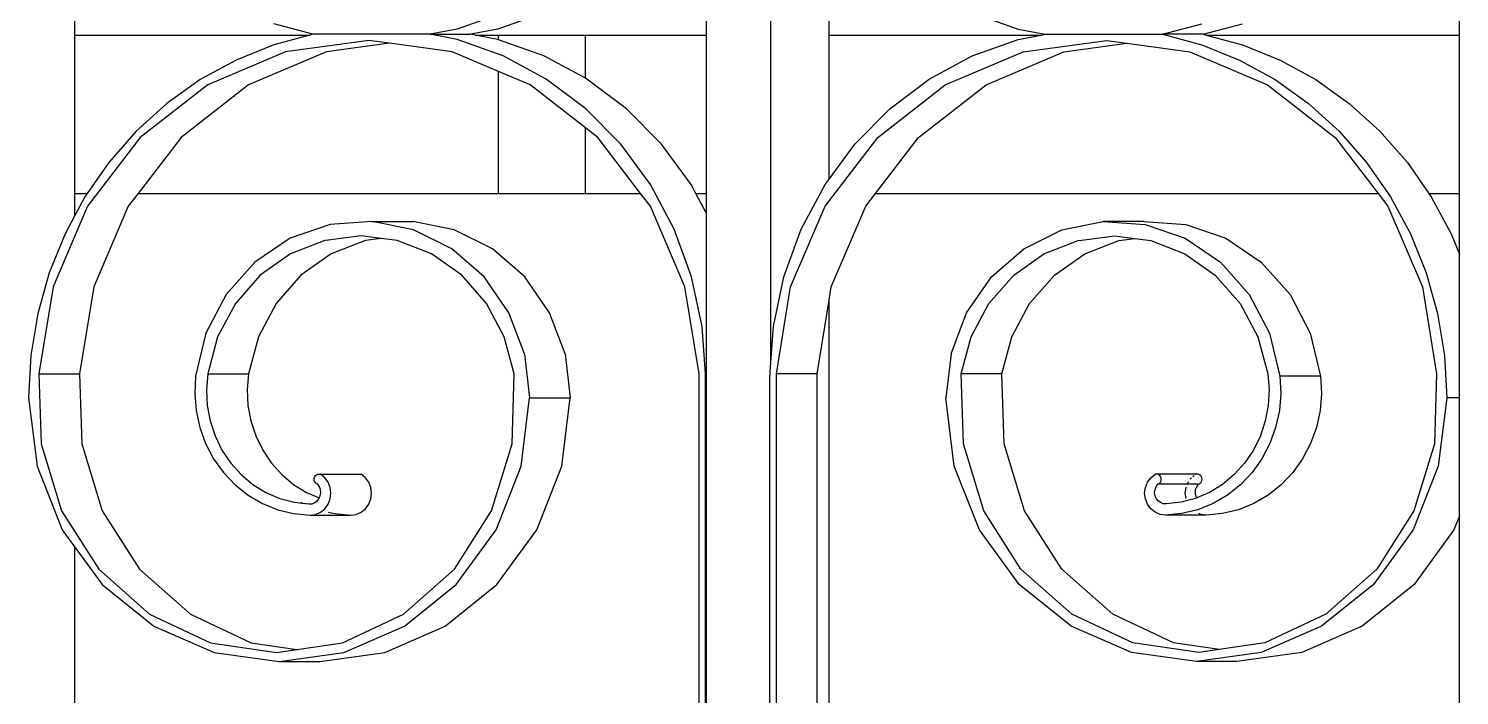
# Model space of a CAD drawing. Header units: millimetres. Extents: x 173236 to 801264, y -94969 to 615039.
# Drawn here: x 498956.1 to 499122.2, y -1992.5 to -1915 of the extents above; entities that cross this region are included whole.
import ezdxf

# ---------------------------------------------------------------- set-up
doc = ezdxf.new("R2010")
doc.units = ezdxf.units.MM
doc.header["$MEASUREMENT"] = 0
doc.layers.add('VOX-A-WALL-PATT', color=233, linetype='Continuous')

# ---------------------------------------------------------------- blocks, each defined once
blk = doc.blocks.new('STAIRCASE')
at = {"layer": 'VOX-A-WALL-PATT'}
for p, q in [((499042.26, -1953.84), (499042.26, -1877.56)), ((498961.44, -1915.79), (498961.44, -1906.96)), ((499034.78, -1915.79), (499034.78, -1906.96)), ((499049.01, -1915.79), (499049.01, -1906.96)), ((499122.2, -1915.79), (499122.2, -1906.96)), ((499011.17, -1913.2), (499005.83, -1915.1)), ((499015.89, -1913.2), (499010.56, -1915.1)), ((499065.65, -1913.2), (499070.98, -1915.1)), ((498989.08, -1915.7), (498984.54, -1914.47)), ((499005.83, -1915.1), (499002.71, -1915.7)), ((499010.56, -1915.1), (499007.44, -1915.7)), ((499070.98, -1915.1), (499074.11, -1915.7)), ((499087.74, -1915.7), (499092.28, -1914.47)), ((499092.47, -1915.7), (499097.01, -1914.47)), ((498961.44, -1915.79), (498988.74, -1915.79)), ((498961.44, -1934.18), (498961.44, -1915.79)), ((498984.54, -1916.93), (498980.16, -1918.69)), ((498988.74, -1915.79), (498984.54, -1916.93)), ((498995.59, -1916.42), (498985.92, -1917.73)), ((498989.08, -1915.7), (498988.74, -1915.79)), ((499002.71, -1915.7), (498989.08, -1915.7)), ((498997.96, -1916.74), (498990.65, -1917.73)), ((498997.96, -1916.74), (498995.59, -1916.42)), ((499005.26, -1917.73), (498997.96, -1916.74)), ((499002.71, -1915.7), (499007.44, -1915.7)), ((499005.83, -1916.3), (499002.71, -1915.7)), ((499011.17, -1918.2), (499005.83, -1916.3)), ((499007.91, -1915.79), (499007.44, -1915.7)), ((499007.91, -1915.79), (499010.65, -1915.79)), ((499010.56, -1916.3), (499007.91, -1915.79)), ((499010.65, -1916.33), (499010.56, -1916.3)), ((499010.65, -1916.33), (499010.65, -1915.79)), ((499010.65, -1915.79), (499020.73, -1915.79)), ((499015.89, -1918.2), (499010.65, -1916.33)), ((499020.73, -1915.79), (499034.78, -1915.79)), ((499020.73, -1920.81), (499020.73, -1915.79)), ((499034.78, -1934.18), (499034.78, -1915.79)), ((499049.01, -1915.79), (499073.63, -1915.79)), ((499049.01, -1932.52), (499049.01, -1915.79)), ((499065.65, -1918.2), (499070.98, -1916.3)), ((499070.98, -1916.3), (499073.63, -1915.79)), ((499071.55, -1917.73), (499081.22, -1916.42)), ((499073.63, -1915.79), (499074.11, -1915.7)), ((499074.11, -1915.7), (499087.74, -1915.7)), ((499076.28, -1917.73), (499083.59, -1916.74)), ((499081.22, -1916.42), (499083.59, -1916.74)), ((499083.59, -1916.74), (499090.9, -1917.73)), ((499087.74, -1915.7), (499092.28, -1916.93)), ((499092.47, -1915.7), (499087.74, -1915.7)), ((499092.28, -1916.93), (499096.66, -1918.69)), ((499092.47, -1915.7), (499092.81, -1915.79)), ((499092.81, -1915.79), (499122.2, -1915.79)), ((499092.81, -1915.79), (499097.01, -1916.93)), ((499097.01, -1916.93), (499101.39, -1918.69)), ((499122.2, -1934.18), (499122.2, -1915.79)), ((498980.16, -1918.69), (498976, -1920.97)), ((498985.92, -1917.73), (498976.88, -1921.56)), ((498990.65, -1917.73), (498981.6, -1921.56)), ((499010.65, -1920.01), (499005.26, -1917.73)), ((499016.18, -1920.91), (499011.17, -1918.2)), ((499020.73, -1920.81), (499015.89, -1918.2)), ((499060.64, -1920.91), (499065.65, -1918.2)), ((499062.51, -1921.56), (499071.55, -1917.73)), ((499067.24, -1921.56), (499076.28, -1917.73)), ((499090.9, -1917.73), (499099.94, -1921.56)), ((499096.66, -1918.69), (499100.82, -1920.97)), ((499101.39, -1918.69), (499105.54, -1920.97)), ((499010.65, -1934.18), (499010.65, -1920.01)), ((499014.31, -1921.56), (499010.65, -1920.01)), ((498976.88, -1921.56), (498969.04, -1927.67)), ((498976, -1920.97), (498972.12, -1923.74)), ((498981.6, -1921.56), (498973.77, -1927.67)), ((499020.73, -1926.56), (499014.31, -1921.56)), ((499020.76, -1924.35), (499016.18, -1920.91)), ((499020.9, -1920.91), (499020.73, -1920.81)), ((499025.49, -1924.35), (499020.9, -1920.91)), ((499054.67, -1927.67), (499062.51, -1921.56)), ((499056.06, -1924.35), (499060.64, -1920.91)), ((499059.4, -1927.67), (499067.24, -1921.56)), ((499099.94, -1921.56), (499107.78, -1927.67)), ((499100.82, -1920.97), (499104.7, -1923.74)), ((499105.54, -1920.97), (499109.42, -1923.74)), ((498972.12, -1923.74), (498968.57, -1926.96)), ((499024.82, -1928.46), (499020.76, -1924.35)), ((499029.55, -1928.46), (499025.49, -1924.35)), ((499052, -1928.46), (499056.06, -1924.35)), ((499104.7, -1923.74), (499108.25, -1926.96)), ((499109.42, -1923.74), (499112.98, -1926.96)), ((498968.57, -1926.96), (498965.39, -1930.58)), ((499020.73, -1934.18), (499020.73, -1926.56)), ((499022.15, -1927.67), (499020.73, -1926.56)), ((499108.25, -1926.96), (499111.43, -1930.58)), ((499112.98, -1926.96), (499116.16, -1930.58)), ((498969.04, -1927.67), (498962.92, -1935.66)), ((498973.77, -1927.67), (498968.78, -1934.18)), ((499027.14, -1934.18), (499022.15, -1927.67)), ((499028.27, -1933.15), (499024.82, -1928.46)), ((499032.99, -1933.15), (499029.55, -1928.46)), ((499048.55, -1935.66), (499054.67, -1927.67)), ((499049.01, -1932.52), (499052, -1928.46)), ((499054.41, -1934.18), (499059.4, -1927.67)), ((499107.78, -1927.67), (499112.77, -1934.18)), ((498965.39, -1930.58), (498962.89, -1934.18)), ((499111.43, -1930.58), (499114.2, -1934.57)), ((499116.16, -1930.58), (499118.66, -1934.18)), ((499031.02, -1938.32), (499028.27, -1933.15)), ((499033.54, -1934.18), (499032.99, -1933.15)), ((499045.79, -1938.32), (499048.55, -1933.15)), ((499048.55, -1933.15), (499049.01, -1932.52)), ((498961.44, -1934.18), (498962.89, -1934.18)), ((498961.44, -1936.75), (498961.44, -1934.18)), ((498962.62, -1934.57), (498961.44, -1936.75)), ((498962.89, -1934.18), (498962.62, -1934.57)), ((498968.78, -1934.18), (498967.65, -1935.66)), ((498968.78, -1934.18), (499010.65, -1934.18)), ((499010.65, -1934.18), (499020.73, -1934.18)), ((499020.73, -1934.18), (499027.14, -1934.18)), ((499028.27, -1935.66), (499027.14, -1934.18)), ((499033.54, -1934.18), (499034.78, -1934.18)), ((499034.78, -1936.51), (499033.54, -1934.18)), ((499034.78, -1936.51), (499034.78, -1934.18)), ((499053.28, -1935.66), (499054.41, -1934.18)), ((499054.41, -1934.18), (499112.77, -1934.18)), ((499112.77, -1934.18), (499113.9, -1935.66)), ((499114.2, -1934.57), (499116.51, -1938.86)), ((499118.66, -1934.18), (499122.2, -1934.18)), ((499118.66, -1934.18), (499118.92, -1934.57)), ((499118.92, -1934.57), (499121.24, -1938.86)), ((499122.2, -1941.25), (499122.2, -1934.18)), ((498962.92, -1935.66), (498958.91, -1945.02)), ((498961.44, -1936.75), (498960.31, -1938.86)), ((498967.65, -1935.66), (498963.64, -1945.02)), ((499032.28, -1945.02), (499028.27, -1935.66)), ((499034.78, -1955.15), (499034.78, -1936.51)), ((499044.54, -1945.02), (499048.55, -1935.66)), ((499049.27, -1945.02), (499053.28, -1935.66)), ((499113.9, -1935.66), (499117.91, -1945.02)), ((498991.1, -1937.79), (498986.46, -1939.39)), ((498995.98, -1937.46), (498991.1, -1937.79)), ((499000.78, -1938.42), (498995.98, -1937.46)), ((498995.98, -1937.46), (499000.7, -1937.46)), ((499005.5, -1938.42), (499000.7, -1937.46)), ((499005.2, -1940.61), (499000.78, -1938.42)), ((499009.92, -1940.61), (499005.5, -1938.42)), ((499033.04, -1943.86), (499031.02, -1938.32)), ((499043.78, -1943.86), (499045.79, -1938.32)), ((499071.62, -1940.61), (499076.04, -1938.42)), ((499076.04, -1938.42), (499080.84, -1937.46)), ((499085.57, -1937.46), (499080.84, -1937.46)), ((499080.84, -1937.46), (499085.72, -1937.79)), ((499085.57, -1937.46), (499090.44, -1937.79)), ((499085.72, -1937.79), (499090.36, -1939.39)), ((499090.44, -1937.79), (499095.08, -1939.39)), ((498960.31, -1938.86), (498958.47, -1943.4)), ((498986.46, -1939.39), (498982.34, -1942.16)), ((498990.46, -1939.66), (498986.49, -1941.2)), ((498990.87, -1939.61), (498990.46, -1939.66)), ((498990.87, -1939.61), (498990.79, -1939.66)), ((498994.67, -1939.13), (498990.87, -1939.61)), ((498995.19, -1939.66), (498991.21, -1941.2)), ((498997.03, -1939.43), (498994.67, -1939.13)), ((498997.03, -1939.43), (498995.19, -1939.66)), ((498998.87, -1939.66), (498997.03, -1939.43)), ((499002.85, -1941.2), (498998.87, -1939.66)), ((499073.97, -1941.2), (499077.95, -1939.66)), ((499077.95, -1939.66), (499078.38, -1939.6)), ((499078.27, -1939.66), (499078.38, -1939.6)), ((499078.38, -1939.6), (499082.15, -1939.13)), ((499078.7, -1941.2), (499082.67, -1939.66)), ((499082.15, -1939.13), (499084.52, -1939.43)), ((499082.67, -1939.66), (499084.52, -1939.43)), ((499084.52, -1939.43), (499086.36, -1939.66)), ((499086.36, -1939.66), (499090.33, -1941.2)), ((499090.36, -1939.39), (499094.48, -1942.16)), ((499095.08, -1939.39), (499099.2, -1942.16)), ((499116.51, -1938.86), (499118.34, -1943.4)), ((499121.24, -1938.86), (499122.2, -1941.25)), ((498986.49, -1941.2), (498982.96, -1943.68)), ((498991.21, -1941.2), (498987.69, -1943.68)), ((499006.37, -1943.68), (499002.85, -1941.2)), ((499008.96, -1943.88), (499005.2, -1940.61)), ((499013.69, -1943.88), (499009.92, -1940.61)), ((499067.86, -1943.88), (499071.62, -1940.61)), ((499070.45, -1943.68), (499073.97, -1941.2)), ((499075.18, -1943.68), (499078.7, -1941.2)), ((499090.33, -1941.2), (499093.86, -1943.68)), ((499122.2, -1957.93), (499122.2, -1941.25)), ((498958.47, -1943.4), (498957.15, -1948.14)), ((498982.34, -1942.16), (498979.01, -1945.91)), ((499094.48, -1942.16), (499097.81, -1945.91)), ((499099.2, -1942.16), (499102.54, -1945.91)), ((499118.34, -1943.4), (499119.67, -1948.14)), ((498958.91, -1945.02), (498957.27, -1955.15)), ((498963.64, -1945.02), (498962, -1955.15)), ((498982.96, -1943.68), (498980.09, -1946.96)), ((498987.69, -1943.68), (498984.82, -1946.96)), ((499009.24, -1946.96), (499006.37, -1943.68)), ((499011.84, -1948.04), (499008.96, -1943.88)), ((499016.56, -1948.04), (499013.69, -1943.88)), ((499033.92, -1955.15), (499032.28, -1945.02)), ((499034.27, -1949.64), (499033.04, -1943.86)), ((499042.55, -1949.64), (499043.78, -1943.86)), ((499042.9, -1955.15), (499044.54, -1945.02)), ((499049.01, -1946.58), (499049.27, -1945.02)), ((499064.98, -1948.04), (499067.86, -1943.88)), ((499067.58, -1946.96), (499070.45, -1943.68)), ((499072.3, -1946.96), (499075.18, -1943.68)), ((499093.86, -1943.68), (499096.73, -1946.96)), ((499117.91, -1945.02), (499119.55, -1955.15)), ((498979.01, -1945.91), (498976.66, -1950.43)), ((498980.09, -1946.96), (498978.02, -1950.85)), ((498984.82, -1946.96), (498982.75, -1950.85)), ((499011.31, -1950.85), (499009.24, -1946.96)), ((499047.63, -1955.15), (499049.01, -1946.58)), ((499049.01, -2032.02), (499049.01, -1946.58)), ((499065.51, -1950.85), (499067.58, -1946.96)), ((499070.23, -1950.85), (499072.3, -1946.96)), ((499096.73, -1946.96), (499098.8, -1950.85)), ((499097.81, -1945.91), (499100.16, -1950.43)), ((499102.54, -1945.91), (499104.88, -1950.43)), ((498957.15, -1948.14), (498956.35, -1953)), ((499013.64, -1952.83), (499011.84, -1948.04)), ((499018.36, -1952.83), (499016.56, -1948.04)), ((499063.18, -1952.83), (499064.98, -1948.04)), ((499119.67, -1948.14), (499120.47, -1953)), ((499034.65, -1955.15), (499034.27, -1949.64)), ((499042.26, -1953.84), (499042.55, -1949.64)), ((498976.66, -1950.43), (498975.46, -1955.41)), ((498978.02, -1950.85), (498976.87, -1955.15)), ((498982.75, -1950.85), (498981.6, -1955.15)), ((499012.46, -1955.15), (499011.31, -1950.85)), ((499064.36, -1955.15), (499065.51, -1950.85)), ((499069.09, -1955.15), (499070.23, -1950.85)), ((499098.8, -1950.85), (499099.95, -1955.15)), ((499100.16, -1950.43), (499101.36, -1955.41)), ((499104.88, -1950.43), (499106.09, -1955.41)), ((498956.35, -1953), (498956.08, -1957.93)), ((499013.64, -1952.83), (499014.25, -1957.93)), ((499018.36, -1952.83), (499018.97, -1957.93)), ((499063.18, -1952.83), (499062.57, -1957.93)), ((499120.47, -1953), (499120.74, -1957.93)), ((498957.27, -1955.15), (498957.52, -1963.29)), ((498957.27, -1955.15), (498962, -1955.15)), ((498962, -1955.15), (498962.24, -1963.29)), ((498976.87, -1955.15), (498976.72, -1956.98)), ((498976.87, -1955.15), (498981.6, -1955.15)), ((498981.6, -1955.15), (498981.45, -1956.98)), ((499012.21, -1963.29), (499012.46, -1955.15)), ((499033.92, -2024.72), (499033.92, -1955.15)), ((499034.68, -1955.56), (499034.65, -1955.15)), ((499034.65, -1955.15), (499034.78, -1955.15)), ((499034.78, -1955.56), (499034.78, -1955.15)), ((499042.14, -1955.56), (499042.26, -1953.84)), ((499047.63, -1955.15), (499042.9, -1955.15)), ((499042.9, -2024.72), (499042.9, -1955.15)), ((499047.63, -2024.72), (499047.63, -1955.15)), ((499069.09, -1955.15), (499064.36, -1955.15)), ((499064.61, -1963.29), (499064.36, -1955.15)), ((499069.34, -1963.29), (499069.09, -1955.15)), ((499099.95, -1955.15), (499100.1, -1956.98)), ((499119.55, -1955.15), (499119.3, -1963.29)), ((498975.46, -1955.41), (498975.36, -1957.42)), ((499034.68, -1955.56), (499034.78, -1955.56)), ((499034.68, -2024.72), (499034.68, -1955.56)), ((499034.78, -2024.72), (499034.78, -1955.56)), ((499042.14, -2024.72), (499042.14, -1955.56)), ((499106.09, -1955.41), (499101.36, -1955.41)), ((499101.36, -1955.41), (499101.46, -1957.42)), ((499106.09, -1955.41), (499106.19, -1957.42)), ((498956.08, -1957.93), (498957.07, -1965.86)), ((498975.36, -1957.42), (498975.52, -1959.41)), ((498976.72, -1956.98), (498976.82, -1958.82)), ((498981.45, -1956.98), (498981.54, -1958.82)), ((499013.26, -1965.86), (499014.25, -1957.93)), ((499014.25, -1957.93), (499018.97, -1957.93)), ((499017.98, -1965.86), (499018.97, -1957.93)), ((499063.56, -1965.86), (499062.57, -1957.93)), ((499100.1, -1956.98), (499100, -1958.82)), ((499101.46, -1957.42), (499101.3, -1959.41)), ((499106.19, -1957.42), (499106.02, -1959.41)), ((499120.74, -1957.93), (499119.75, -1965.86)), ((499122.2, -1957.93), (499120.74, -1957.93)), ((499122.2, -1971.65), (499122.2, -1957.93)), ((498975.52, -1959.41), (498975.95, -1961.37)), ((498976.82, -1958.82), (498977.16, -1960.62)), ((498981.54, -1958.82), (498981.88, -1960.62)), ((499100, -1958.82), (499099.66, -1960.62)), ((499101.3, -1959.41), (499100.87, -1961.37)), ((499106.02, -1959.41), (499105.6, -1961.37)), ((498975.95, -1961.37), (498976.63, -1963.24)), ((498977.16, -1960.62), (498977.73, -1962.36)), ((498981.88, -1960.62), (498982.46, -1962.36)), ((499099.66, -1960.62), (499099.09, -1962.36)), ((499100.87, -1961.37), (499100.19, -1963.24)), ((499105.6, -1961.37), (499104.92, -1963.24)), ((498957.52, -1963.29), (498959.89, -1971.05)), ((498962.24, -1963.29), (498964.62, -1971.05)), ((498976.63, -1963.24), (498977.55, -1965)), ((498977.73, -1962.36), (498978.53, -1964)), ((498982.46, -1962.36), (498983.26, -1964)), ((499009.83, -1971.05), (499012.21, -1963.29)), ((499066.98, -1971.05), (499064.61, -1963.29)), ((499071.71, -1971.05), (499069.34, -1963.29)), ((499099.09, -1962.36), (499098.29, -1964)), ((499100.19, -1963.24), (499099.27, -1965)), ((499104.92, -1963.24), (499104, -1965)), ((499119.3, -1963.29), (499116.93, -1971.05)), ((498977.55, -1965), (498978.69, -1966.6)), ((498978.53, -1964), (498979.55, -1965.5)), ((498983.26, -1964), (498984.27, -1965.5)), ((499098.29, -1964), (499097.27, -1965.5)), ((499099.27, -1965), (499098.13, -1966.6)), ((499104, -1965), (499102.85, -1966.6)), ((498957.07, -1965.86), (498959.97, -1973.25)), ((498978.69, -1966.6), (498980.04, -1968.02)), ((498979.55, -1965.5), (498980.75, -1966.83)), ((498980.75, -1966.83), (498982.11, -1967.98)), ((498984.27, -1965.5), (498985.47, -1966.83)), ((498985.47, -1966.83), (498986.84, -1967.98)), ((498989.4, -1966.96), (498989.52, -1966.86)), ((498989.52, -1966.86), (498989.66, -1966.8)), ((498989.66, -1966.8), (498989.81, -1966.78)), ((498989.81, -1966.78), (498989.96, -1966.81)), ((498989.96, -1966.81), (498994.38, -1966.8)), ((498990.46, -1967.21), (498989.96, -1966.81)), ((498994.38, -1966.8), (498994.53, -1966.78)), ((498994.53, -1966.78), (498994.68, -1966.81)), ((498995.18, -1967.21), (498994.68, -1966.81)), ((499010.35, -1973.25), (499013.26, -1965.86)), ((499015.08, -1973.25), (499017.98, -1965.86)), ((499066.47, -1973.25), (499063.56, -1965.86)), ((499086.36, -1967.21), (499086.86, -1966.81)), ((499087.01, -1966.78), (499086.86, -1966.81)), ((499087.17, -1966.81), (499087.01, -1966.78)), ((499091.59, -1966.81), (499087.17, -1966.81)), ((499087.3, -1966.86), (499087.17, -1966.81)), ((499087.42, -1966.96), (499087.3, -1966.86)), ((499091.52, -1966.86), (499091.59, -1966.81)), ((499091.74, -1966.78), (499091.59, -1966.81)), ((499091.89, -1966.8), (499091.74, -1966.78)), ((499092.03, -1966.86), (499091.89, -1966.8)), ((499092.15, -1966.96), (499092.03, -1966.86)), ((499096.07, -1966.83), (499094.7, -1967.98)), ((499097.27, -1965.5), (499096.07, -1966.83)), ((499098.13, -1966.6), (499096.78, -1968.02)), ((499102.85, -1966.6), (499101.51, -1968.02)), ((499119.75, -1965.86), (499116.85, -1973.25)), ((498980.04, -1968.02), (498981.56, -1969.23)), ((498982.11, -1967.98), (498983.62, -1968.91)), ((498986.84, -1967.98), (498988.35, -1968.91)), ((498989.23, -1967.38), (498989.25, -1967.23)), ((498989.24, -1967.54), (498989.23, -1967.38)), ((498989.3, -1967.69), (498989.24, -1967.54)), ((498989.25, -1967.23), (498989.31, -1967.08)), ((498989.39, -1967.81), (498989.3, -1967.69)), ((498989.31, -1967.08), (498989.4, -1966.96)), ((498989.51, -1967.91), (498989.39, -1967.81)), ((498989.65, -1967.97), (498989.51, -1967.91)), ((498989.84, -1968.26), (498989.65, -1967.97)), ((498989.96, -1968.59), (498989.84, -1968.26)), ((498990.84, -1967.74), (498990.46, -1967.21)), ((498991.08, -1968.35), (498990.84, -1967.74)), ((498991.17, -1969.01), (498991.08, -1968.35)), ((498995.57, -1967.74), (498995.18, -1967.21)), ((498995.81, -1968.35), (498995.57, -1967.74)), ((498995.89, -1969.01), (498995.81, -1968.35)), ((499085.65, -1969.01), (499085.74, -1968.35)), ((499085.74, -1968.35), (499085.98, -1967.74)), ((499085.98, -1967.74), (499086.36, -1967.21)), ((499086.86, -1968.59), (499086.98, -1968.26)), ((499086.98, -1968.26), (499087.17, -1967.97)), ((499087.17, -1967.97), (499087.31, -1967.91)), ((499091.9, -1967.97), (499087.17, -1967.97)), ((499087.31, -1967.91), (499087.43, -1967.81)), ((499087.51, -1967.08), (499087.42, -1966.96)), ((499087.43, -1967.81), (499087.52, -1967.69)), ((499087.57, -1967.23), (499087.51, -1967.08)), ((499087.52, -1967.69), (499087.57, -1967.54)), ((499087.59, -1967.38), (499087.57, -1967.23)), ((499087.57, -1967.54), (499087.59, -1967.38)), ((499090.38, -1969.01), (499090.46, -1968.35)), ((499090.46, -1968.35), (499090.5, -1968.26)), ((499090.64, -1967.91), (499090.7, -1967.74)), ((499090.7, -1967.74), (499090.74, -1967.69)), ((499090.96, -1967.38), (499091.08, -1967.23)), ((499091.25, -1967.08), (499091.4, -1966.96)), ((499091.58, -1968.59), (499091.7, -1968.26)), ((499091.7, -1968.26), (499091.9, -1967.97)), ((499091.9, -1967.97), (499092.04, -1967.91)), ((499092.04, -1967.91), (499092.16, -1967.81)), ((499092.24, -1967.08), (499092.15, -1966.96)), ((499092.16, -1967.81), (499092.25, -1967.69)), ((499092.3, -1967.23), (499092.24, -1967.08)), ((499092.25, -1967.69), (499092.3, -1967.54)), ((499092.32, -1967.38), (499092.3, -1967.23)), ((499092.3, -1967.54), (499092.32, -1967.38)), ((499094.7, -1967.98), (499093.2, -1968.91)), ((499096.78, -1968.02), (499095.26, -1969.23)), ((499101.51, -1968.02), (499099.99, -1969.23)), ((498981.56, -1969.23), (498983.22, -1970.21)), ((498983.22, -1970.21), (498985, -1970.93)), ((498983.62, -1968.91), (498985.24, -1969.61)), ((498985.24, -1969.61), (498986.93, -1970.06)), ((498986.93, -1970.06), (498987.89, -1970.17)), ((498987.7, -1970.06), (498987.89, -1970.17)), ((498987.89, -1970.17), (498988.67, -1970.26)), ((498988.35, -1968.91), (498989.83, -1969.55)), ((498988.67, -1970.26), (498989, -1970.23)), ((498989, -1970.23), (498989.32, -1970.1)), ((498989.32, -1970.1), (498989.59, -1969.89)), ((498989.59, -1969.89), (498989.8, -1969.62)), ((498989.8, -1969.62), (498989.83, -1969.55)), ((498989.83, -1969.55), (498989.94, -1969.3)), ((498989.94, -1969.3), (498990, -1968.95)), ((498990, -1968.95), (498989.96, -1968.59)), ((498990.84, -1970.29), (498991.08, -1969.67)), ((498991.08, -1969.67), (498991.17, -1969.01)), ((498995.57, -1970.29), (498995.81, -1969.67)), ((498995.81, -1969.67), (498995.89, -1969.01)), ((499085.74, -1969.67), (499085.65, -1969.01)), ((499085.98, -1970.29), (499085.74, -1969.67)), ((499086.82, -1968.95), (499086.86, -1968.59)), ((499086.88, -1969.3), (499086.82, -1968.95)), ((499087.01, -1969.62), (499086.88, -1969.3)), ((499087.23, -1969.89), (499087.01, -1969.62)), ((499087.5, -1970.1), (499087.23, -1969.89)), ((499087.82, -1970.23), (499087.5, -1970.1)), ((499088.15, -1970.26), (499087.82, -1970.23)), ((499089.89, -1970.06), (499088.15, -1970.26)), ((499091.58, -1969.61), (499089.89, -1970.06)), ((499090.46, -1969.62), (499090.38, -1969.01)), ((499091.55, -1968.95), (499091.58, -1968.59)), ((499091.6, -1969.3), (499091.55, -1968.95)), ((499091.71, -1969.55), (499091.58, -1969.61)), ((499091.71, -1969.55), (499091.6, -1969.3)), ((499093.2, -1968.91), (499091.71, -1969.55)), ((499093.6, -1970.21), (499091.82, -1970.93)), ((499095.26, -1969.23), (499093.6, -1970.21)), ((499098.33, -1970.21), (499096.55, -1970.93)), ((499099.99, -1969.23), (499098.33, -1970.21)), ((498959.89, -1971.05), (498964.21, -1977.82)), ((498964.62, -1971.05), (498968.94, -1977.82)), ((498985, -1970.93), (498986.85, -1971.38)), ((498986.85, -1971.38), (498988.75, -1971.56)), ((498988.75, -1971.56), (498989.37, -1971.48)), ((498988.75, -1971.56), (498993.47, -1971.56)), ((498989.37, -1971.48), (498989.96, -1971.22)), ((498989.96, -1971.22), (498990.46, -1970.82)), ((498990.46, -1970.82), (498990.84, -1970.29)), ((498990.91, -1971.22), (498991.58, -1971.38)), ((498991.58, -1971.38), (498993.47, -1971.56)), ((498993.47, -1971.56), (498994.1, -1971.48)), ((498994.1, -1971.48), (498994.68, -1971.22)), ((498994.68, -1971.22), (498995.18, -1970.82)), ((498995.18, -1970.82), (498995.57, -1970.29)), ((499005.52, -1977.82), (499009.83, -1971.05)), ((499071.3, -1977.82), (499066.98, -1971.05)), ((499076.03, -1977.82), (499071.71, -1971.05)), ((499086.36, -1970.82), (499085.98, -1970.29)), ((499086.86, -1971.22), (499086.36, -1970.82)), ((499087.45, -1971.48), (499086.86, -1971.22)), ((499088.07, -1971.56), (499087.45, -1971.48)), ((499089.97, -1971.38), (499088.07, -1971.56)), ((499092.8, -1971.56), (499088.07, -1971.56)), ((499091.82, -1970.93), (499089.97, -1971.38)), ((499092.17, -1971.48), (499091.96, -1971.38)), ((499092.8, -1971.56), (499092.17, -1971.48)), ((499094.7, -1971.38), (499092.8, -1971.56)), ((499096.55, -1970.93), (499094.7, -1971.38)), ((499116.93, -1971.05), (499112.61, -1977.82)), ((499122.2, -1971.65), (499121.57, -1973.25)), ((499122.2, -2044.53), (499122.2, -1971.65)), ((498959.97, -1973.25), (498961.44, -1975.27)), ((499005.73, -1979.6), (499010.35, -1973.25)), ((499010.46, -1979.6), (499015.08, -1973.25)), ((499071.09, -1979.6), (499066.47, -1973.25)), ((499116.85, -1973.25), (499112.22, -1979.6)), ((499121.57, -1973.25), (499116.95, -1979.6)), ((498961.44, -2044.53), (498961.44, -1975.27)), ((498961.44, -1975.27), (498964.6, -1979.6)), ((498964.21, -1977.82), (498970.13, -1983.07)), ((498968.94, -1977.82), (498974.86, -1983.07)), ((498999.6, -1983.07), (499005.52, -1977.82)), ((499077.22, -1983.07), (499071.3, -1977.82)), ((499081.95, -1983.07), (499076.03, -1977.82)), ((499112.61, -1977.82), (499106.69, -1983.07)), ((498964.6, -1979.6), (498970.62, -1984.47)), ((498999.71, -1984.47), (499005.73, -1979.6)), ((499004.43, -1984.47), (499010.46, -1979.6)), ((499077.11, -1984.47), (499071.09, -1979.6)), ((499112.22, -1979.6), (499106.2, -1984.47)), ((499116.95, -1979.6), (499110.93, -1984.47)), ((498970.13, -1983.07), (498977.2, -1986.39)), ((498974.86, -1983.07), (498981.93, -1986.39)), ((498992.53, -1986.39), (498999.6, -1983.07)), ((499084.29, -1986.39), (499077.22, -1983.07)), ((499089.02, -1986.39), (499081.95, -1983.07)), ((499106.69, -1983.07), (499099.62, -1986.39)), ((498970.62, -1984.47), (498977.63, -1987.53)), ((498992.69, -1987.53), (498999.71, -1984.47)), ((498997.42, -1987.53), (499004.43, -1984.47)), ((499084.13, -1987.53), (499077.11, -1984.47)), ((499106.2, -1984.47), (499099.18, -1987.53)), ((499110.93, -1984.47), (499103.91, -1987.53)), ((498977.2, -1986.39), (498984.86, -1987.53)), ((498981.93, -1986.39), (498987.23, -1987.18)), ((498987.23, -1987.18), (498992.53, -1986.39)), ((499091.95, -1987.53), (499084.29, -1986.39)), ((499094.32, -1987.18), (499089.02, -1986.39)), ((499099.62, -1986.39), (499094.32, -1987.18)), ((498977.63, -1987.53), (498985.16, -1988.57)), ((498984.86, -1987.53), (498987.23, -1987.18)), ((498985.16, -1988.57), (498992.69, -1987.53)), ((498989.89, -1988.57), (498997.42, -1987.53)), ((499091.66, -1988.57), (499084.13, -1987.53)), ((499099.18, -1987.53), (499091.66, -1988.57)), ((499094.32, -1987.18), (499091.95, -1987.53)), ((499103.91, -1987.53), (499096.38, -1988.57)), ((498985.16, -1988.57), (498989.89, -1988.57)), ((499096.38, -1988.57), (499091.66, -1988.57))]:
    blk.add_line(p, q, dxfattribs=at)

msp = doc.modelspace()

# ---------------------------------------------------------------- block references
msp.add_blockref('STAIRCASE', (0, 0))

doc.saveas('drawing.dxf')
